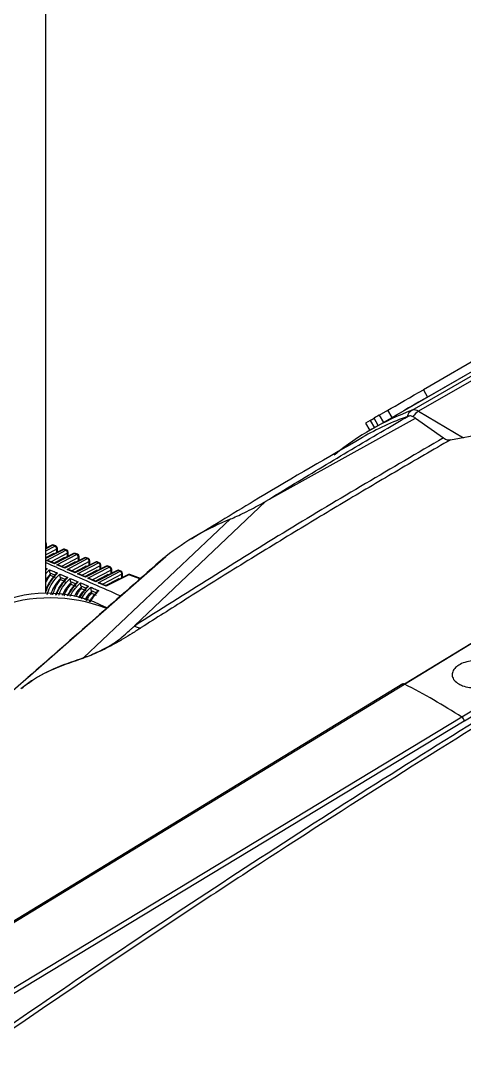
# Model space of a CAD drawing. Extents: x 7 to 113, y 1 to 87.
# Drawn here: x 15.221 to 17.105, y 8.449 to 12.814 of the extents above; entities that cross this region are included whole.
import ezdxf

# ---------------------------------------------------------------- set-up
doc = ezdxf.new("R2010")
doc.units = 0
doc.header["$MEASUREMENT"] = 0
doc.layers.add('OBJECT', color=7, linetype='CONTINUOUS')

msp = doc.modelspace()

# ---------------------------------------------------------------- linework, layer by layer
at = {"layer": 'OBJECT'}
for p, q in [((15.3279, 10.3798), (15.3279, 15.9252)), ((17.3843, 11.4652), (16.7105, 11.0762)), ((16.8828, 11.1579), (17.4017, 11.4574)), ((17.4297, 11.4529), (16.9107, 11.1533)), ((17.2669, 11.439), (16.931, 11.2451)), ((17.2849, 11.4079), (16.949, 11.214)), ((16.931, 11.2451), (16.949, 11.214)), ((16.7439, 11.1371), (16.7801, 11.158)), ((16.7439, 11.1371), (16.7619, 11.1059)), ((16.7981, 11.1268), (16.7801, 11.158)), ((16.9107, 11.1533), (17.1013, 11.0399)), ((16.2618, 10.771), (16.8977, 11.1244)), ((16.7051, 11.1147), (16.6853, 11.1032)), ((16.6853, 11.1032), (16.7033, 11.0721)), ((16.7051, 11.1147), (16.7214, 11.1241)), ((16.7051, 11.1147), (16.7231, 11.0835)), ((16.7394, 11.0929), (16.7214, 11.1241)), ((16.8977, 11.1244), (17.0163, 11.0403)), ((16.5562, 10.9699), (16.5508, 10.9662)), ((15.7045, 10.2407), (16.2618, 10.771)), ((15.4893, 10.1066), (16.1122, 10.6955)), ((15.3534, 10.5841), (15.3279, 10.5712)), ((15.3574, 10.584), (15.3279, 10.569)), ((15.3279, 10.5604), (15.3663, 10.5806)), ((15.3739, 10.5677), (15.3279, 10.5436)), ((15.3996, 10.5662), (15.3279, 10.5298)), ((15.4036, 10.5661), (15.3279, 10.5277)), ((15.3307, 10.5726), (15.3307, 10.5897)), ((15.3663, 10.5806), (15.3574, 10.584)), ((15.3704, 10.5811), (15.3615, 10.5845)), ((15.3739, 10.5532), (15.3739, 10.5677)), ((15.3768, 10.5547), (15.3768, 10.5718)), ((15.4125, 10.5627), (15.4036, 10.5661)), ((15.4166, 10.5632), (15.4077, 10.5666)), ((17.8336, 10.5932), (16.8512, 9.9937)), ((15.2517, 10.0213), (15.8372, 10.5367)), ((15.3279, 10.5322), (15.3571, 10.5476)), ((15.3305, 10.5197), (15.4125, 10.5627)), ((15.4201, 10.5498), (15.3505, 10.5133)), ((15.3604, 10.5463), (15.3571, 10.5476)), ((15.3627, 10.5475), (15.3612, 10.5481)), ((15.3623, 10.5082), (15.4033, 10.5297)), ((15.4498, 10.5482), (15.3645, 10.5049)), ((15.4457, 10.5483), (15.3647, 10.5071)), ((15.3744, 10.5006), (15.4586, 10.5448)), ((15.4662, 10.5319), (15.3943, 10.4942)), ((15.4065, 10.5284), (15.4033, 10.5297)), ((15.4089, 10.5296), (15.4074, 10.5302)), ((15.496, 10.5303), (15.4084, 10.4858)), ((15.4919, 10.5304), (15.4085, 10.488)), ((15.4182, 10.4815), (15.5047, 10.5269)), ((15.4201, 10.5353), (15.4201, 10.5498)), ((15.4229, 10.5367), (15.4229, 10.5539)), ((15.4586, 10.5448), (15.4498, 10.5482)), ((15.4627, 10.5453), (15.4539, 10.5487)), ((15.4662, 10.5174), (15.4662, 10.5319)), ((15.4691, 10.5188), (15.4691, 10.536)), ((15.5047, 10.5269), (15.496, 10.5303)), ((15.5088, 10.5274), (15.5001, 10.5308)), ((15.8293, 10.5298), (15.8372, 10.5367)), ((15.3279, 10.4864), (15.3338, 10.4839)), ((15.3645, 10.5049), (15.3305, 10.5197)), ((15.3647, 10.5071), (15.3393, 10.5182)), ((15.4084, 10.4858), (15.3744, 10.5006)), ((15.4085, 10.488), (15.3831, 10.4991)), ((15.4061, 10.4891), (15.4494, 10.5118)), ((15.4522, 10.4667), (15.4182, 10.4815)), ((15.4524, 10.4689), (15.4269, 10.48)), ((15.5123, 10.5141), (15.4382, 10.4751)), ((15.4527, 10.5105), (15.4494, 10.5118)), ((15.45, 10.47), (15.4955, 10.4939)), ((15.5421, 10.5124), (15.4522, 10.4667)), ((15.5381, 10.5125), (15.4523, 10.4689)), ((15.4551, 10.5117), (15.4535, 10.5123)), ((15.462, 10.4624), (15.5509, 10.509)), ((15.5585, 10.4962), (15.482, 10.456)), ((15.4989, 10.4926), (15.4955, 10.4939)), ((15.5883, 10.4945), (15.496, 10.4476)), ((15.5843, 10.4946), (15.4962, 10.4499)), ((15.5013, 10.4938), (15.4996, 10.4944)), ((15.5059, 10.4433), (15.597, 10.4911)), ((15.5123, 10.4994), (15.5123, 10.5141)), ((15.5152, 10.5009), (15.5152, 10.5181)), ((15.6046, 10.4783), (15.5258, 10.4369)), ((15.6345, 10.4766), (15.5399, 10.4285)), ((15.6305, 10.4767), (15.54, 10.4308)), ((15.5509, 10.509), (15.5421, 10.5124)), ((15.5474, 10.4759), (15.5458, 10.4765)), ((15.555, 10.5095), (15.5462, 10.5129)), ((15.5585, 10.4815), (15.5585, 10.4962)), ((15.5614, 10.483), (15.5614, 10.5002)), ((15.597, 10.4911), (15.5883, 10.4945)), ((15.6011, 10.4917), (15.5924, 10.495)), ((15.6046, 10.4636), (15.6046, 10.4783)), ((15.6075, 10.465), (15.6075, 10.4823)), ((15.6431, 10.4732), (15.6345, 10.4766)), ((15.6472, 10.4738), (15.6386, 10.4771)), ((15.3465, 10.4616), (15.3279, 10.4378)), ((15.3666, 10.457), (15.3458, 10.4658)), ((15.3465, 10.4616), (15.3465, 10.457)), ((15.3465, 10.457), (15.3665, 10.4483)), ((15.4104, 10.4383), (15.3897, 10.4471)), ((15.3903, 10.4431), (15.3903, 10.4379)), ((15.3903, 10.4379), (15.4103, 10.4292)), ((15.496, 10.4476), (15.462, 10.4624)), ((15.4962, 10.4499), (15.4708, 10.4609)), ((15.4938, 10.4509), (15.5417, 10.476)), ((15.5399, 10.4285), (15.5059, 10.4433)), ((15.54, 10.4308), (15.5146, 10.4418)), ((15.5376, 10.4318), (15.5878, 10.4581)), ((15.5451, 10.4747), (15.5417, 10.476)), ((15.5497, 10.4242), (15.6431, 10.4732)), ((15.6508, 10.4604), (15.5697, 10.4179)), ((15.5815, 10.4127), (15.6339, 10.4402)), ((15.6807, 10.4587), (15.5837, 10.4094)), ((15.6766, 10.4588), (15.5839, 10.4117)), ((15.5913, 10.4568), (15.5878, 10.4581)), ((15.5936, 10.458), (15.5919, 10.4587)), ((15.6374, 10.4389), (15.6339, 10.4402)), ((15.6398, 10.4401), (15.638, 10.4408)), ((15.6508, 10.4456), (15.6508, 10.4604)), ((15.6536, 10.4471), (15.6536, 10.4644)), ((15.7275, 10.4405), (15.6807, 10.4587)), ((15.7292, 10.442), (15.6848, 10.4592)), ((18.0805, 10.4506), (17.0945, 9.8532)), ((18.0975, 10.437), (17.105, 9.8357)), ((15.4543, 10.4196), (15.4336, 10.4284)), ((15.4342, 10.4245), (15.4342, 10.4188)), ((15.4342, 10.4188), (15.4542, 10.4101)), ((15.4981, 10.4008), (15.4775, 10.4096)), ((15.478, 10.4059), (15.478, 10.3997)), ((15.478, 10.3997), (15.498, 10.391)), ((15.5419, 10.382), (15.5213, 10.3908)), ((15.5837, 10.4094), (15.5497, 10.4242)), ((15.5839, 10.4117), (15.5585, 10.4227)), ((15.5219, 10.3873), (15.5219, 10.3807)), ((15.5219, 10.3807), (15.5418, 10.372)), ((16.8512, 9.9937), (17.1524, 10.1775)), ((15.2537, 10.0231), (15.1444, 9.927)), ((13.8567, 8.1681), (16.8512, 9.9937)), ((16.8427, 9.9923), (16.8442, 9.9941)), ((17.0945, 9.8532), (14.089, 8.034)), ((17.1048, 9.8356), (14.0993, 8.0164)), ((17.105, 9.8357), (17.1048, 9.8356))]:
    msp.add_line(p, q, dxfattribs=at)
at = {"layer": 'OBJECT', "flags": 128}
for points in [[(16.7801, 11.158), (16.794, 11.166), (16.8108, 11.1757), (16.8297, 11.1867), (16.8502, 11.1985), (16.8714, 11.2107), (16.8924, 11.2229), (16.9126, 11.2345), (16.931, 11.2451)], [(16.949, 11.214), (16.9306, 11.2033), (16.9104, 11.1917), (16.8894, 11.1795), (16.8682, 11.1673), (16.8477, 11.1555), (16.8288, 11.1445), (16.8127, 11.1352)], [(16.7439, 11.1371), (16.743, 11.1366), (16.7359, 11.1325), (16.7283, 11.1281), (16.7214, 11.1241)], [(16.7048, 11.0729), (16.7033, 11.0721), (16.7044, 11.0727)], [(17.0458, 11.0321), (17.1836, 11.0579), (17.3275, 11.0689), (17.4766, 11.065), (17.6304, 11.0462), (17.788, 11.0126), (17.9488, 10.9644), (18.1118, 10.9018), (18.2302, 10.848)], [(16.8442, 9.9941), (15.3587, 9.0884), (13.8497, 8.1685)]]:
    msp.add_lwpolyline(points, dxfattribs=at)
at = {"layer": 'OBJECT'}
for centre, radius, start, end in [((17.2984, 10.0577), 1.176, 110.6988, 129.1352), ((17.2604, 10.0214), 1.1785, 109.5397, 119.9741), ((16.9079, 11.1166), 0.0483, 121.396, 163.4791), ((16.8919, 11.1258), 0.0333, 55.7057, 105.9846), ((16.9542, 11.0803), 0.085, 120.7707, 143.5008), ((16.5533, 9.6142), 1.1677, 112.1905, 127.8203), ((15.3257, 10.5901), 0.00496, 294.6935, 354.6537), ((15.3207, 10.5897), 0.01, 0, 43.7136), ((15.3579, 10.5752), 0.01, 68.8055, 116.9342), ((15.3553, 10.5799), 0.00462, 62.4929, 114.345), ((15.36, 10.5801), 0.00472, 71.1997, 123.2248), ((15.3689, 10.5766), 0.00472, 71.1993, 123.2292), ((15.3597, 10.568), 0.0143, 359.076, 62.279), ((15.3668, 10.5718), 0.01, 0, 68.8055), ((15.3719, 10.5722), 0.00496, 294.694, 354.6588), ((15.4041, 10.5573), 0.01, 68.8055, 116.9342), ((15.4015, 10.562), 0.00462, 62.4852, 114.3509), ((15.4062, 10.5622), 0.00472, 71.1993, 123.2292), ((15.415, 10.5587), 0.00472, 71.1993, 123.2292), ((15.4058, 10.5501), 0.0143, 359.0771, 62.2779), ((15.4129, 10.5539), 0.01, 0, 68.8055), ((15.418, 10.5543), 0.00496, 294.694, 354.6588), ((15.4503, 10.5394), 0.01, 68.8055, 116.9342), ((15.4477, 10.5441), 0.00462, 62.4911, 114.3469), ((15.4524, 10.5443), 0.00472, 71.1997, 123.2248), ((15.4612, 10.5409), 0.00472, 71.1993, 123.2292), ((15.452, 10.5322), 0.0143, 359.0777, 62.2773), ((15.4591, 10.536), 0.01, 0, 68.8055), ((15.4641, 10.5365), 0.00496, 294.7019, 354.6509), ((15.4965, 10.5215), 0.01, 68.8055, 116.9342), ((15.4938, 10.5262), 0.00462, 62.4804, 114.3643), ((15.4985, 10.5264), 0.00472, 71.1946, 123.2326), ((15.5073, 10.523), 0.00472, 71.1997, 123.2248), ((15.4981, 10.5143), 0.0143, 359.0757, 62.2793), ((15.5052, 10.5181), 0.01, 0, 68.8055), ((15.3257, 10.4839), 0.00496, 294.6935, 354.6537), ((15.5103, 10.5186), 0.00496, 294.6892, 354.6636), ((15.5426, 10.5036), 0.01, 68.8055, 116.9342), ((15.54, 10.5083), 0.00462, 62.4812, 114.3635), ((15.5447, 10.5085), 0.00472, 71.1997, 123.2248), ((15.5534, 10.5051), 0.00472, 71.1993, 123.2292), ((15.5442, 10.4964), 0.0143, 359.076, 62.279), ((15.5514, 10.5002), 0.01, 0, 68.8055), ((15.5564, 10.5007), 0.00496, 294.694, 354.6588), ((15.5888, 10.4857), 0.01, 68.8055, 116.9342), ((15.5862, 10.4904), 0.00462, 62.4804, 114.3643), ((15.5909, 10.4906), 0.00472, 71.1993, 123.2292), ((15.5996, 10.4872), 0.00472, 71.1993, 123.2292), ((15.5904, 10.4785), 0.0143, 359.0771, 62.2779), ((15.5975, 10.4823), 0.01, 0, 68.8055), ((15.6025, 10.4828), 0.00496, 294.6974, 354.6554), ((15.635, 10.4678), 0.01, 68.8055, 116.9342), ((15.6324, 10.4725), 0.00462, 62.4916, 114.3513), ((15.6371, 10.4726), 0.00472, 71.2095, 123.215), ((15.6457, 10.4693), 0.00472, 71.2023, 123.2222), ((15.6365, 10.4606), 0.0143, 359.0757, 62.2793), ((15.6436, 10.4644), 0.01, 0, 68.8055), ((15.6487, 10.4649), 0.00496, 294.6935, 354.6537), ((15.6812, 10.4499), 0.01, 68.8055, 116.9342), ((15.6785, 10.4546), 0.00462, 62.4805, 114.3575), ((15.6833, 10.4547), 0.00472, 71.2116, 123.2235), ((15.3455, 9.6917), 0.6683, 69.1753, 110.3114), ((15.3331, 9.8292), 0.5505, 62.5895, 112.7656), ((16.8475, 9.9888), 0.0061, 52.8561, 143.6481), ((15.3864, 7.1753), 3.1763, 57.4681, 62.5373), ((17.0809, 9.8332), 0.0242, 6.0327, 55.7855)]:
    msp.add_arc(centre, radius, start, end, dxfattribs=at)
for centre, major_axis, ratio, start_param, end_param in [((15.3567, 10.5391), (0.00492, 0.00878), 0.569277, 0.080603, 0.718914), ((15.4029, 10.5212), (0.00492, 0.00878), 0.569277, 0.080603, 0.718914), ((15.331, 10.5109), (0.014, 0.0005), 0.628267, 0.919072, 1.582997), ((15.365, 10.4961), (-0.0003, 0.011), 0.034338, 0.016182, 0.647743), ((15.3748, 10.4918), (0.014, 0.0005), 0.628267, 0.919072, 1.582997), ((15.4088, 10.477), (-0.0003, 0.011), 0.034338, 0.016182, 0.647743), ((15.4187, 10.4727), (0.014, 0.0005), 0.628267, 0.919072, 1.582997), ((15.449, 10.5033), (0.00492, 0.00878), 0.569277, 0.080603, 0.718914), ((15.4951, 10.4855), (0.00492, 0.00878), 0.569277, 0.080603, 0.718914), ((15.5413, 10.4676), (0.00492, 0.00878), 0.569277, 0.080603, 0.718914), ((15.4527, 10.4579), (-0.0003, 0.011), 0.034338, 0.016182, 0.647743), ((15.4625, 10.4536), (0.014, 0.0005), 0.628267, 0.919072, 1.582997), ((15.4965, 10.4388), (-0.0003, 0.011), 0.034338, 0.016182, 0.647743), ((15.5064, 10.4345), (0.014, 0.0005), 0.628267, 0.919072, 1.582997), ((15.5874, 10.4497), (0.00492, 0.00878), 0.569277, 0.080603, 0.718914), ((15.6335, 10.4318), (0.00492, 0.00878), 0.569277, 0.080603, 0.718914), ((15.5404, 10.4197), (-0.0003, 0.011), 0.034338, 0.016182, 0.647743), ((15.5502, 10.4154), (0.014, 0.0005), 0.628267, 0.919072, 1.582997), ((15.5842, 10.4006), (-0.0003, 0.011), 0.034338, 0.016182, 0.647743)]:
    msp.add_ellipse(centre, major_axis=major_axis, ratio=ratio, start_param=start_param, end_param=end_param, dxfattribs=at)
for points, knots in [([(16.2618, 10.771), (16.3025, 10.796), (16.3826, 10.8452), (16.5038, 10.9185), (16.6258, 10.9914), (16.7467, 11.0627), (16.8276, 11.1096), (16.8663, 11.132)], [0, 0, 0, 0, 0.206023, 0.404822, 0.608638, 0.812834, 1, 1, 1, 1]), ([(16.8977, 11.1244), (16.893, 11.1273), (16.8834, 11.133), (16.8728, 11.1339), (16.8676, 11.1324), (16.8663, 11.132)], [0, 0, 0, 0, 0.425021, 0.850044, 1, 1, 1, 1]), ([(17.0163, 11.0403), (16.7953, 10.911), (16.3534, 10.6523), (15.9208, 10.3779), (15.7045, 10.2406)], [0, 0, 0, 0, 0.499998, 1, 1, 1, 1]), ([(17.0458, 11.0321), (16.972, 10.9893), (16.8244, 10.9036), (16.6042, 10.773), (16.3759, 10.6354), (16.1487, 10.4958), (15.9314, 10.3601), (15.7962, 10.2739), (15.733, 10.2336)], [0, 0, 0, 0, 0.166677, 0.333344, 0.500001, 0.687097, 0.853763, 1, 1, 1, 1]), ([(16.6722, 11.0413), (16.5245, 10.9562), (16.2806, 10.8155), (16.0408, 10.6681), (15.9461, 10.6099)], [0, 0, 0, 0, 0.6051766, 1, 1, 1, 1]), ([(17.0163, 11.0403), (17.0191, 11.0386), (17.0265, 11.0338), (17.0369, 11.0308), (17.0433, 11.0318), (17.0458, 11.0321)], [0, 0, 0, 0, 0.263886, 0.723096, 1, 1, 1, 1]), ([(16.1122, 10.6955), (16.1207, 10.6991), (16.1375, 10.7063), (16.1725, 10.7228), (16.2092, 10.7414), (16.2402, 10.7582), (16.2557, 10.7674), (16.2618, 10.771)], [0, 0, 0, 0, 0.217936, 0.435232, 0.661573, 0.868603, 1, 1, 1, 1]), ([(14.3887, 7.9932), (14.7343, 8.2363), (15.4256, 8.7226), (16.4671, 9.4083), (17.511, 10.0644), (18.2082, 10.4716), (18.5567, 10.6752)], [0, 0, 0, 0, 0.249972, 0.5, 0.749997, 1, 1, 1, 1]), ([(18.5667, 10.6576), (18.3656, 10.541), (17.965, 10.3086), (17.3668, 9.9466), (16.7667, 9.5724), (16.1624, 9.1834), (15.5599, 8.7831), (14.9718, 8.3813), (14.588, 8.1096), (14.3998, 7.9764)], [0, 0, 0, 0, 0.144222, 0.287378, 0.429468, 0.575454, 0.722208, 0.863723, 1, 1, 1, 1]), ([(15.8325, 10.5331), (15.7338, 10.446), (15.5367, 10.2721), (15.3466, 10.1049), (15.2517, 10.0213)], [0, 0, 0, 0, 0.500635, 1, 1, 1, 1]), ([(15.3279, 10.5104), (15.3557, 10.4978), (15.4611, 10.4502), (15.5676, 10.4032), (15.646, 10.3686)], [0, 0, 0, 0, 0.264111, 1, 1, 1, 1]), ([(15.3338, 10.4839), (15.3321, 10.4823), (15.3301, 10.4805), (15.3282, 10.4783), (15.3279, 10.478)], [0, 0, 0, 0, 0.840527, 1, 1, 1, 1]), ([(15.3338, 10.4839), (15.3338, 10.4839), (15.333, 10.4837), (15.3309, 10.483), (15.3291, 10.482), (15.3279, 10.4813)], [0, 0, 0, 0, 0.019395, 0.344292, 1, 1, 1, 1]), ([(15.3279, 10.463), (15.3314, 10.4671), (15.3365, 10.473), (15.342, 10.4781), (15.3437, 10.4797)], [0, 0, 0, 0, 0.687294, 1, 1, 1, 1]), ([(15.3437, 10.4797), (15.3484, 10.4777), (15.3597, 10.4729), (15.3711, 10.4681), (15.3778, 10.4653)], [0, 0, 0, 0, 0.412428, 1, 1, 1, 1]), ([(15.3458, 10.4658), (15.3455, 10.4669), (15.3448, 10.4693), (15.344, 10.4736), (15.3437, 10.4771), (15.3437, 10.4791), (15.3437, 10.4797), (15.3437, 10.4797)], [0, 0, 0, 0, 0.216118, 0.482656, 0.828148, 0.991661, 1, 1, 1, 1]), ([(15.3778, 10.4653), (15.376, 10.4637), (15.3698, 10.4578), (15.3555, 10.4416), (15.3385, 10.4167), (15.331, 10.3958), (15.3279, 10.3872)], [0, 0, 0, 0, 0.079845, 0.28963, 0.708658, 1, 1, 1, 1]), ([(15.3279, 10.4256), (15.3321, 10.434), (15.3375, 10.445), (15.3448, 10.4547), (15.3465, 10.457)], [0, 0, 0, 0, 0.763573, 1, 1, 1, 1]), ([(15.3279, 10.3933), (15.3281, 10.3941), (15.3314, 10.4062), (15.3446, 10.4291), (15.3593, 10.4468), (15.3665, 10.4554)], [0, 0, 0, 0, 0.037223, 0.535501, 1, 1, 1, 1]), ([(15.3333, 10.3742), (15.3371, 10.3853), (15.3453, 10.4088), (15.3641, 10.4367), (15.3792, 10.4534), (15.3859, 10.4595), (15.3876, 10.4611)], [0, 0, 0, 0, 0.339057, 0.721422, 0.927561, 1, 1, 1, 1]), ([(15.3458, 10.4658), (15.3458, 10.4657), (15.3462, 10.4646), (15.3465, 10.4631), (15.3465, 10.4619), (15.3465, 10.4616)], [0, 0, 0, 0, 0.063557, 0.811484, 1, 1, 1, 1]), ([(15.3903, 10.4431), (15.3826, 10.434), (15.367, 10.416), (15.3529, 10.3903), (15.3493, 10.3762), (15.3485, 10.3732)], [0, 0, 0, 0, 0.440992, 0.881903, 1, 1, 1, 1]), ([(15.358, 10.3726), (15.36, 10.38), (15.3651, 10.3998), (15.3785, 10.4222), (15.3884, 10.4354), (15.3903, 10.4379)], [0, 0, 0, 0, 0.328207, 0.870209, 1, 1, 1, 1]), ([(15.3778, 10.4653), (15.3777, 10.4653), (15.3768, 10.4651), (15.3742, 10.4643), (15.3706, 10.4624), (15.3676, 10.4597), (15.3669, 10.4578), (15.3666, 10.457)], [0, 0, 0, 0, 0.008027, 0.167041, 0.522006, 0.788055, 1, 1, 1, 1]), ([(15.3701, 10.3718), (15.3705, 10.3733), (15.374, 10.3861), (15.3876, 10.4101), (15.4028, 10.428), (15.4103, 10.4368)], [0, 0, 0, 0, 0.063665, 0.538566, 1, 1, 1, 1]), ([(15.4217, 10.4467), (15.42, 10.4451), (15.4137, 10.4393), (15.3992, 10.4232), (15.3825, 10.3994), (15.3751, 10.3794), (15.3722, 10.3717)], [0, 0, 0, 0, 0.083565, 0.299544, 0.730888, 1, 1, 1, 1]), ([(15.3824, 10.371), (15.3845, 10.3765), (15.391, 10.3945), (15.4073, 10.4176), (15.4227, 10.4346), (15.4298, 10.4409), (15.4316, 10.4425)], [0, 0, 0, 0, 0.202334, 0.653855, 0.91305, 1, 1, 1, 1]), ([(15.3876, 10.4611), (15.3923, 10.4591), (15.4037, 10.4543), (15.415, 10.4495), (15.4217, 10.4467)], [0, 0, 0, 0, 0.412465, 1, 1, 1, 1]), ([(15.3897, 10.4471), (15.3894, 10.4482), (15.3887, 10.4506), (15.388, 10.4548), (15.3877, 10.4584), (15.3876, 10.4604), (15.3876, 10.4611), (15.3876, 10.4611)], [0, 0, 0, 0, 0.211696, 0.471314, 0.809145, 0.991767, 1, 1, 1, 1]), ([(15.3897, 10.4471), (15.3897, 10.4471), (15.3901, 10.4459), (15.3903, 10.4445), (15.3903, 10.4433), (15.3903, 10.4431)], [0, 0, 0, 0, 0.043981, 0.819897, 1, 1, 1, 1]), ([(15.4217, 10.4467), (15.4217, 10.4467), (15.4207, 10.4465), (15.4179, 10.4456), (15.4143, 10.4437), (15.4113, 10.441), (15.4107, 10.4391), (15.4104, 10.4383)], [0, 0, 0, 0, 0.0079497, 0.1892667, 0.5350694, 0.7932451, 1, 1, 1, 1]), ([(15.4316, 10.4425), (15.4363, 10.4405), (15.4476, 10.4357), (15.459, 10.4309), (15.4657, 10.4281)], [0, 0, 0, 0, 0.412496, 1, 1, 1, 1]), ([(15.4336, 10.4284), (15.4333, 10.4295), (15.4326, 10.4318), (15.4319, 10.436), (15.4316, 10.4397), (15.4316, 10.4418), (15.4316, 10.4425), (15.4316, 10.4425)], [0, 0, 0, 0, 0.20748, 0.460446, 0.790801, 0.991849, 1, 1, 1, 1]), ([(15.4342, 10.4245), (15.4261, 10.4156), (15.4114, 10.3995), (15.4017, 10.3791), (15.3974, 10.37)], [0, 0, 0, 0, 0.5502077, 1, 1, 1, 1]), ([(15.406, 10.3694), (15.4065, 10.3714), (15.4107, 10.3856), (15.4219, 10.4027), (15.4321, 10.416), (15.4342, 10.4188)], [0, 0, 0, 0, 0.1100471, 0.8138936, 1, 1, 1, 1]), ([(15.4202, 10.3685), (15.4236, 10.3758), (15.4325, 10.3945), (15.4459, 10.4092), (15.4542, 10.4182)], [0, 0, 0, 0, 0.390271, 1, 1, 1, 1]), ([(15.4657, 10.4281), (15.4639, 10.4265), (15.4576, 10.4208), (15.4431, 10.4048), (15.4288, 10.3859), (15.4228, 10.371), (15.4218, 10.3684)], [0, 0, 0, 0, 0.1029107, 0.3646507, 0.887325, 1, 1, 1, 1]), ([(15.4317, 10.3677), (15.4317, 10.3679), (15.4367, 10.3803), (15.4507, 10.3984), (15.4662, 10.4157), (15.4737, 10.4223), (15.4755, 10.4239)], [0, 0, 0, 0, 0.0053189, 0.5567602, 0.8921003, 1, 1, 1, 1]), ([(15.4336, 10.4284), (15.4336, 10.4284), (15.4339, 10.4273), (15.4342, 10.4259), (15.4342, 10.4247), (15.4342, 10.4245)], [0, 0, 0, 0, 0.022524, 0.828115, 1, 1, 1, 1]), ([(15.478, 10.4059), (15.4697, 10.3973), (15.4584, 10.3856), (15.4508, 10.3706), (15.4488, 10.3666)], [0, 0, 0, 0, 0.734727, 1, 1, 1, 1]), ([(15.4657, 10.4281), (15.4656, 10.4281), (15.4645, 10.4278), (15.4616, 10.4269), (15.4579, 10.4249), (15.4551, 10.4222), (15.4545, 10.4204), (15.4543, 10.4196)], [0, 0, 0, 0, 0.0078825, 0.2106168, 0.547452, 0.7981673, 1, 1, 1, 1]), ([(15.4564, 10.3655), (15.461, 10.3741), (15.4673, 10.3863), (15.4756, 10.3967), (15.478, 10.3997)], [0, 0, 0, 0, 0.712728, 1, 1, 1, 1]), ([(15.469, 10.3605), (15.4706, 10.3638), (15.4781, 10.3788), (15.4893, 10.3905), (15.498, 10.3996)], [0, 0, 0, 0, 0.221479, 1, 1, 1, 1]), ([(15.5096, 10.4094), (15.5078, 10.4078), (15.5014, 10.4022), (15.487, 10.3871), (15.4767, 10.3708), (15.47, 10.3601)], [0, 0, 0, 0, 0.1221399, 0.4279503, 1, 1, 1, 1]), ([(15.4755, 10.4239), (15.4802, 10.4219), (15.4916, 10.4171), (15.5029, 10.4122), (15.5096, 10.4094)], [0, 0, 0, 0, 0.412531, 1, 1, 1, 1]), ([(15.4775, 10.4096), (15.4772, 10.4107), (15.4766, 10.413), (15.4759, 10.4172), (15.4755, 10.4209), (15.4755, 10.4231), (15.4755, 10.4238), (15.4755, 10.4239)], [0, 0, 0, 0, 0.203485, 0.450054, 0.7731, 0.99194, 1, 1, 1, 1]), ([(15.4775, 10.4096), (15.4777, 10.4086), (15.478, 10.4073), (15.478, 10.4061), (15.478, 10.4059)], [0, 0, 0, 0, 0.8359793, 1, 1, 1, 1]), ([(15.4797, 10.3563), (15.4852, 10.3653), (15.4951, 10.3817), (15.5098, 10.3969), (15.5176, 10.4036), (15.5195, 10.4052)], [0, 0, 0, 0, 0.479709, 0.8769152, 1, 1, 1, 1]), ([(15.5096, 10.4094), (15.5096, 10.4094), (15.5083, 10.4091), (15.5054, 10.4082), (15.5016, 10.4062), (15.4989, 10.4035), (15.4983, 10.4016), (15.4981, 10.4008)], [0, 0, 0, 0, 0.007814, 0.231079, 0.559206, 0.802814, 1, 1, 1, 1]), ([(15.5535, 10.3907), (15.5517, 10.3891), (15.5453, 10.3835), (15.531, 10.3689), (15.5207, 10.353), (15.5141, 10.3427)], [0, 0, 0, 0, 0.125779, 0.435907, 1, 1, 1, 1]), ([(15.5213, 10.3908), (15.5211, 10.3919), (15.5205, 10.394), (15.5199, 10.3978), (15.5195, 10.4017), (15.5194, 10.4041), (15.5195, 10.4052), (15.5195, 10.4052)], [0, 0, 0, 0, 0.199293, 0.397083, 0.700898, 0.992019, 1, 1, 1, 1]), ([(15.5195, 10.4052), (15.5242, 10.4032), (15.5355, 10.3984), (15.5469, 10.3935), (15.5535, 10.3907)], [0, 0, 0, 0, 0.412559, 1, 1, 1, 1]), ([(15.5213, 10.3908), (15.5216, 10.3898), (15.5218, 10.3886), (15.5219, 10.3875), (15.5219, 10.3873)], [0, 0, 0, 0, 0.843623, 1, 1, 1, 1]), ([(15.5535, 10.3907), (15.5535, 10.3907), (15.5521, 10.3904), (15.5491, 10.3895), (15.5453, 10.3874), (15.5427, 10.3847), (15.5421, 10.3829), (15.5419, 10.382)], [0, 0, 0, 0, 0.007749, 0.250693, 0.570356, 0.807216, 1, 1, 1, 1]), ([(15.5219, 10.3873), (15.5134, 10.3788), (15.5026, 10.3679), (15.4952, 10.3539), (15.4936, 10.3508)], [0, 0, 0, 0, 0.77728, 1, 1, 1, 1]), ([(15.5008, 10.3479), (15.5035, 10.3534), (15.5093, 10.3652), (15.5175, 10.3752), (15.5219, 10.3807)], [0, 0, 0, 0, 0.462414, 1, 1, 1, 1]), ([(15.513, 10.3431), (15.5143, 10.3457), (15.5216, 10.3603), (15.5327, 10.3717), (15.5418, 10.3809)], [0, 0, 0, 0, 0.177794, 1, 1, 1, 1]), ([(15.733, 10.2336), (15.7201, 10.2254), (15.6954, 10.2097), (15.6564, 10.1857), (15.6175, 10.1632), (15.5784, 10.1427), (15.5426, 10.1259), (15.5097, 10.1118), (15.493, 10.106), (15.4847, 10.1031)], [0, 0, 0, 0, 0.175155, 0.335953, 0.499736, 0.628069, 0.749937, 0.875049, 1, 1, 1, 1]), ([(15.4893, 10.1066), (15.4971, 10.1093), (15.5127, 10.1148), (15.544, 10.1283), (15.5775, 10.1447), (15.6112, 10.1637), (15.6402, 10.184), (15.6647, 10.2048), (15.6834, 10.2215), (15.6963, 10.2332), (15.7019, 10.2383), (15.7044, 10.2406)], [0, 0, 0, 0, 0.123067, 0.246585, 0.369053, 0.491538, 0.630311, 0.772463, 0.899411, 0.955665, 1, 1, 1, 1]), ([(15.7044, 10.2406), (15.7096, 10.2378), (15.7199, 10.2323), (15.7286, 10.2332), (15.733, 10.2336)], [0, 0, 0, 0, 0.500003, 1, 1, 1, 1]), ([(15.4847, 10.1031), (15.4087, 10.0769), (15.3147, 10.0446), (15.2365, 9.9849), (15.2214, 9.9735)], [0, 0, 0, 0, 0.807706, 1, 1, 1, 1]), ([(15.2261, 9.977), (15.2411, 9.9885), (15.3194, 10.0481), (15.4134, 10.0805), (15.4893, 10.1066)], [0, 0, 0, 0, 0.192033, 1, 1, 1, 1]), ([(15.4893, 10.1066), (15.4886, 10.106), (15.4871, 10.1047), (15.4855, 10.1036), (15.4847, 10.1031)], [0, 0, 0, 0, 0.500001, 1, 1, 1, 1]), ([(17.0812, 9.9944), (17.0743, 9.9993), (17.0606, 10.0089), (17.0521, 10.0274), (17.0538, 10.0465), (17.065, 10.0625), (17.0829, 10.0762), (17.1066, 10.0868), (17.138, 10.0932), (17.1706, 10.0931), (17.1974, 10.0871), (17.2197, 10.077), (17.2364, 10.0631), (17.2454, 10.0443), (17.2436, 10.0244), (17.2324, 10.0079), (17.2145, 9.9941), (17.1909, 9.9837), (17.1594, 9.9779), (17.1269, 9.9788), (17.0999, 9.985), (17.0865, 9.9917), (17.0812, 9.9944)], [0, 0, 0, 0, 0.053651, 0.107302, 0.16095, 0.214596, 0.24995, 0.303685, 0.357419, 0.411167, 0.464871, 0.499999, 0.553585, 0.60717, 0.66081, 0.714534, 0.75005, 0.803721, 0.857393, 0.911044, 0.96469, 1, 1, 1, 1]), ([(16.8442, 9.9941), (16.8442, 9.9941), (16.8449, 9.9949), (16.8474, 9.9951), (16.8499, 9.9941), (16.8512, 9.9937)], [0, 0, 0, 0, 0.000863, 0.500432, 1, 1, 1, 1]), ([(17.1048, 9.8356), (17.1047, 9.8368), (17.1045, 9.8388), (17.1034, 9.8422), (17.1015, 9.8461), (17.0984, 9.8503), (17.0958, 9.8523), (17.0945, 9.8532)], [0, 0, 0, 0, 0.179539, 0.32298, 0.500796, 0.759303, 1, 1, 1, 1])]:
    msp.add_open_spline(points, degree=3, knots=knots, dxfattribs=at)

doc.saveas('drawing.dxf')
